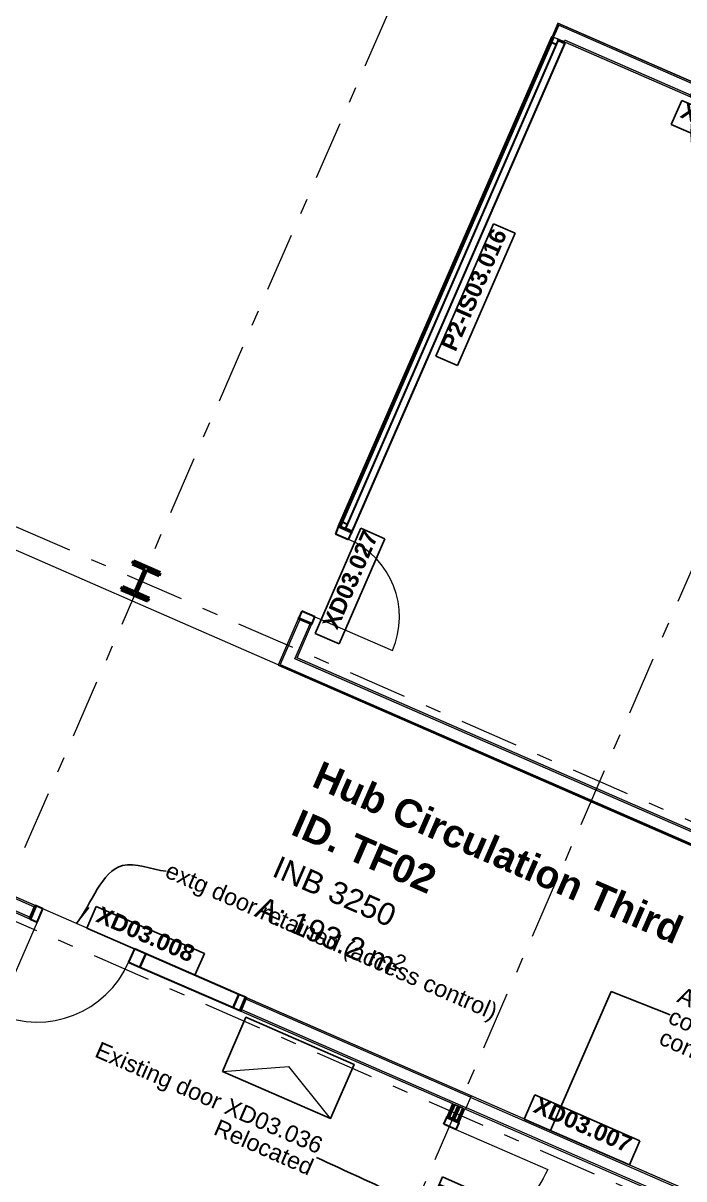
# Model space of a CAD drawing. Header units: millimetres. Extents: x -35034 to 431752, y -71616 to 25069.
# Drawn here: x 373104 to 379043, y -6247 to 4130 of the extents above; entities that cross this region are included whole.
import ezdxf
from ezdxf.enums import TextEntityAlignment as Align

# ---------------------------------------------------------------- set-up
doc = ezdxf.new("R2010")
doc.units = ezdxf.units.MM
doc.header["$MEASUREMENT"] = 0
doc.linetypes.add('Double Dashed', pattern=[1093.611073, 529.166651, -211.666656, 141.111112, -211.666656])
for name, color, linetype in [('A-05-M_Gross_Int_Circulation', 7, 'Continuous'), ('A-15-M_Column_Int', 7, 'Continuous'), ('A-15-MG_Structural_Grid', 7, 'Continuous'), ('A-25-M_Wall_Int', 7, 'Continuous'), ('ArchiCAD Door Markers', 7, 'Continuous'), ('ArchiCAD Doors', 7, 'Continuous'), ('ArchiCAD Window Markers', 7, 'Continuous'), ('ArchiCAD Windows', 7, 'Continuous'), ('New_A-25-M_Wall_Int', 7, 'Continuous'), ('New_ArchiCAD Door Markers', 7, 'Continuous'), ('New_ArchiCAD Doors', 7, 'Continuous')]:
    doc.layers.add(name, color=color, linetype=linetype)
for name, color, linetype, lineweight, true_color in [('A-05-M_Gross_Int_Circulation_Pen_No__74', 7, 'Continuous', 20, 0x606060), ('A-15-M_Column_Int_Pen_No__28', 7, 'Continuous', 50, 0x2a2a2a), ('A-15-MG_Structural_Grid_Pen_No__163', 7, 'Continuous', 0, 0x750077), ('A-25-M_Wall_Int_Pen_No__107', 7, 'Continuous', 15, 0xa6a6a6), ('A-95-P_Text_1_50_GA_Pen_No__46', 7, 'Continuous', 35, 0x444444), ('ArchiCAD Doors_Pen_No__23', 7, 'Continuous', 30, 0x2a2a2a), ('ArchiCAD Doors_Pen_No__43', 7, 'Continuous', 30, 0x444444), ('ArchiCAD Doors_Pen_No__63', 7, 'Continuous', 20, 0x606060), ('ArchiCAD Windows_Pen_No__43', 7, 'Continuous', 30, 0x444444), ('New_ArchiCAD Doors_Pen_No__23', 7, 'Continuous', 30, 0x2a2a2a), ('New_ArchiCAD Doors_Pen_No__43', 7, 'Continuous', 30, 0x444444), ('New_ArchiCAD Doors_Pen_No__63', 7, 'Continuous', 20, 0x606060)]:
    doc.layers.add(name, color=color, linetype=linetype, lineweight=lineweight, true_color=true_color)
for name, color, linetype, lineweight in [('A-25-M_Wall_Int_Pen_No__1', 7, 'Continuous', 13), ('A-35-M_FFE_Loose_SIEMENS P2_Pen_No__5', 7, 'Continuous', 25), ('A-35-M_FFE_Loose_SIEMENS P2_Pen_No__9', 7, 'Continuous', 13), ('A-95-P_Text_1_50_GA_Pen_No__1', 7, 'Continuous', 13), ('A-95-P_Text_1_50_GA_Pen_No__85', 8, 'Continuous', 20), ('ArchiCAD Door Markers_Pen_No__1', 7, 'Continuous', 13), ('ArchiCAD Door Markers_Pen_No__5', 7, 'Continuous', 25), ('ArchiCAD Doors_Pen_No__1', 7, 'Continuous', 13), ('ArchiCAD Doors_Pen_No__3', 7, 'Continuous', 18), ('ArchiCAD Window Markers_Pen_No__1', 7, 'Continuous', 13), ('ArchiCAD Window Markers_Pen_No__5', 7, 'Continuous', 25), ('ArchiCAD Windows_Pen_No__1', 7, 'Continuous', 13), ('ArchiCAD Zone Stamps_Pen_No__9', 7, 'Continuous', 13), ('New_A-25-M_Wall_Int_Pen_No__1', 7, 'Continuous', 13), ('New_A-95-P_Text_1_50_GA_Pen_No__1', 7, 'Continuous', 13), ('New_A-95-P_Text_1_50_GA_Pen_No__85', 8, 'Continuous', 20), ('New_ArchiCAD Door Markers_Pen_No__1', 7, 'Continuous', 13), ('New_ArchiCAD Door Markers_Pen_No__5', 7, 'Continuous', 25), ('New_ArchiCAD Doors_Pen_No__1', 7, 'Continuous', 13), ('New_ArchiCAD Doors_Pen_No__3', 7, 'Continuous', 18)]:
    doc.layers.add(name, color=color, linetype=linetype, lineweight=lineweight)
doc.styles.add('GENERATED_STYLE_1', font='')
doc.styles.add('GENERATED_STYLE_2', font='')
doc.styles.add('GENERATED_STYLE_3', font='')
doc.styles.add('GENERATED_STYLE_4', font='')
doc.styles.get('GENERATED_STYLE_1').set_extended_font_data('Swis721 BT', bold=True)
doc.styles.get('GENERATED_STYLE_2').set_extended_font_data('Arial', bold=True)
doc.styles.get('GENERATED_STYLE_3').set_extended_font_data('Arial')
doc.styles.get('GENERATED_STYLE_4').set_extended_font_data('Swis721 BT')
doc.dimstyles.new('GENERATED_STYLE__3', dxfattribs={"dimtxt": 0.18, "dimasz": 182.4, "dimexe": 0.18, "dimexo": 0.0625, "dimgap": 0.09, "dimtad": 0, "dimtih": 1, "dimtoh": 1, "dimdec": 4, "dimzin": 0, "dimdsep": 46, "dimcen": 0.09, "dimadec": 0, "dimazin": 0, "dimtfac": 1, "dimtdec": 4, "dimtmove": 0, "dimatfit": 3, "dimldrblk": 'ARROWHEAD_5', "dimfxl": 1, "dimtolj": 1, "dimtzin": 0, "dimarcsym": 0})

# ---------------------------------------------------------------- blocks, each defined once
blk = doc.blocks.new('Hub Circulation Third_INB 3250_58_1', base_point=(376934, -4185))
at = {"layer": 'A-05-M_Gross_Int_Circulation_Pen_No__74', "linetype": 'Continuous'}
for p, q in [((377910, 4130), (388209, -361)), ((375397, -1631), (367355, 1870)), ((362671, 804), (389415, -10858)), ((385695, -6127), (375397, -1631))]:
    blk.add_line(p, q, dxfattribs=at)
at = {"layer": 'ArchiCAD Zone Stamps_Pen_No__9'}
for tag, height, style, p in [('ROOM_NAME', 250, 'GENERATED_STYLE_2', (375787, -2488)), ('zoneNameLine2', 250, 'GENERATED_STYLE_2', (375599, -2920)), ('ROOM_NUMBER', 200, 'GENERATED_STYLE_3', (375410, -3341)), ('measuredAreaCode', 200, 'GENERATED_STYLE_3', (375253, -3701)), ('DUMMY_649', 200, 'GENERATED_STYLE_3', (375561, -3835)), ('DUMMY_650', 200, 'GENERATED_STYLE_3', (376190, -4109)), ('DUMMY_651', 133, 'GENERATED_STYLE_3', (376469, -4216))]:
    blk.add_attdef(tag, text='', height=height, rotation=336.4404, dxfattribs=dict(at, style=style)).set_placement(p, align=Align.TOP_LEFT)
blk = doc.blocks.new('Door with Sidelight on Side 2 19_3')
at = {"layer": 'ArchiCAD Doors_Pen_No__1', "linetype": 'Continuous'}
for p, q in [((-1036, 0), (-1036, -15)), ((1036, 0), (1036, -15)), ((-1036, -15), (-1036, -115)), ((1036, -15), (1036, -115)), ((-1036, -115), (-1036, -130)), ((1036, -115), (1036, -130))]:
    blk.add_line(p, q, dxfattribs=at)
at = {"layer": 'ArchiCAD Doors_Pen_No__23', "linetype": 'Continuous'}
for p, q in [((-1026, 0), (-1036, 0)), ((-1036, 0), (-1036, -130)), ((-960, 0), (-1026, 0)), ((-1026, 0), (-1026, -130)), ((-48, 0), (-960, 0)), ((-960, 0), (-960, -130)), ((-960, -130), (-960, 0)), ((-48, -130), (-48, 0)), ((64, 0), (-48, 0)), ((-48, 0), (-48, -130)), ((64, -130), (64, 0)), ((1026, 0), (960, 0)), ((960, 0), (960, -130)), ((1026, 0), (1036, 0)), ((1026, -130), (1026, 0)), ((1036, 0), (1036, -130)), ((-1026, -130), (-1036, -130)), ((-1026, -130), (-960, -130)), ((-960, -130), (-48, -130)), ((-48, -130), (64, -130)), ((960, -130), (1026, -130)), ((1026, -130), (1036, -130))]:
    blk.add_line(p, q, dxfattribs=at)
at = {"layer": 'ArchiCAD Doors_Pen_No__3', "linetype": 'Continuous'}
blk.add_line((960, 0), (960, 897), dxfattribs=at)
at = {"layer": 'ArchiCAD Doors_Pen_No__63', "linetype": 'Continuous'}
blk.add_arc((960, 0), 897, 90, 180, dxfattribs=at)
blk = doc.blocks.new('Door Stamp 17_3')
at = {"layer": 'ArchiCAD Door Markers_Pen_No__5', "linetype": 'Continuous'}
for p, q in [((530, -130), (-530, -130)), ((-530, -130), (-530, -342)), ((530, -130), (-530, -130)), ((530, -342), (530, -130)), ((-530, -342), (530, -342))]:
    blk.add_line(p, q, dxfattribs=at)
at = {"layer": 'ArchiCAD Door Markers_Pen_No__1', "style": 'GENERATED_STYLE_1'}
blk.add_attdef('AC_WIDO_ID', text='', height=150, rotation=180, dxfattribs=at).set_placement((471, -85), align=Align.BOTTOM_LEFT)
blk = doc.blocks.new('Simple Door Opening_5')
at = {"layer": 'ArchiCAD Doors_Pen_No__1', "linetype": 'Continuous'}
for p, q in [((-1036, 0), (-1036, -15)), ((1036, 0), (1036, -15)), ((-1036, -15), (-1036, -115)), ((1036, -15), (1036, -115)), ((-1036, -115), (-1036, -130)), ((1036, -115), (1036, -130))]:
    blk.add_line(p, q, dxfattribs=at)
blk = doc.blocks.new('Door Stamp 17_5')
at = {"layer": 'ArchiCAD Door Markers_Pen_No__5', "linetype": 'Continuous'}
for p, q in [((515, -130), (-515, -130)), ((-515, -130), (-515, -366)), ((515, -130), (-515, -130)), ((515, -366), (515, -130)), ((-515, -366), (515, -366))]:
    blk.add_line(p, q, dxfattribs=at)
at = {"layer": 'ArchiCAD Door Markers_Pen_No__1', "style": 'GENERATED_STYLE_2'}
blk.add_attdef('AC_WIDO_ID', text='', height=150, rotation=180, dxfattribs=at).set_placement((457, -81), align=Align.BOTTOM_LEFT)
blk = doc.blocks.new('Wall_199_1', base_point=(389415, -10858))
at = {"layer": 'A-25-M_Wall_Int_Pen_No__107', "linetype": 'Continuous'}
for points in [[(372193, -3348), (372187, -3362), (373207, -3807), (373213, -3793)], [(372147, -3453), (372141, -3467), (373161, -3912), (373167, -3898)], [(375113, -4621), (375107, -4635), (377125, -5515), (377131, -5501)], [(375067, -4727), (375061, -4741), (377079, -5620), (377085, -5607)]]:
    blk.add_hatch(color=256, dxfattribs=at).paths.add_polyline_path(points)
at = {"layer": 'A-25-M_Wall_Int_Pen_No__1', "linetype": 'Continuous'}
for p, q in [((373207, -3807), (372187, -3362)), ((372147, -3453), (373167, -3898)), ((373167, -3898), (373207, -3807)), ((373207, -3807), (373213, -3793)), ((373161, -3912), (373167, -3898)), ((375067, -4727), (375107, -4635)), ((375107, -4635), (375113, -4621)), ((377125, -5515), (375107, -4635)), ((375061, -4741), (375067, -4727)), ((375067, -4727), (377085, -5607))]:
    blk.add_line(p, q, dxfattribs=at)
at = {"layer": 'A-25-M_Wall_Int_Pen_No__1', "linetype": 'Continuous', "flags": 128}
for points in [[(373213, -3793), (372193, -3348)], [(373032, -3856), (373161, -3912)], [(377131, -5501), (375113, -4621)], [(375061, -4741), (376965, -5571)], [(376988, -5581), (377052, -5609)], [(377075, -5619), (377079, -5620)]]:
    blk.add_lwpolyline(points, dxfattribs=at)
at = {"layer": 'ArchiCAD Door Markers'}
ref = blk.add_blockref('Door Stamp 17_3', (374111, -4326), dxfattribs=dict(at, rotation=156.4404149440987))
ref.add_attrib('AC_WIDO_ID', 'XD03.008', dxfattribs={"layer": 'ArchiCAD Door Markers_Pen_No__1', "color": 7, "height": 150, "rotation": 336.4404, "style": 'GENERATED_STYLE_1'}).set_placement((373731, -3974), align=Align.BOTTOM_LEFT)
ref = blk.add_blockref('Door Stamp 17_5', (378029, -6035), dxfattribs=dict(at, rotation=156.4404149440987))
ref.add_attrib('AC_WIDO_ID', 'XD03.007', dxfattribs={"layer": 'ArchiCAD Door Markers_Pen_No__1', "color": 7, "height": 150, "rotation": 336.4404, "style": 'GENERATED_STYLE_2'}).set_placement((377662, -5684), align=Align.BOTTOM_LEFT)
at = {"layer": 'ArchiCAD Doors', "color": 251, "linetype": 'Continuous', "lineweight": 20, "true_color": 0x606060, "zscale": 1000}
for name, p, rotation in [('Door with Sidelight on Side 2 19_3', (374111, -4326), 156.4404149440987), ('Simple Door Opening_5', (378081, -5916), 336.4404149440988)]:
    blk.add_blockref(name, p, dxfattribs=dict(at, rotation=rotation))
blk = doc.blocks.new('Door 19')
at = {"layer": 'ArchiCAD Doors_Pen_No__1', "linetype": 'Continuous'}
for p, q in [((-455, 0), (-455, -15)), ((455, 0), (455, -15)), ((-455, -15), (-455, -115)), ((455, -15), (455, -115)), ((-455, -115), (-455, -130)), ((455, -115), (455, -130))]:
    blk.add_line(p, q, dxfattribs=at)
at = {"layer": 'ArchiCAD Doors_Pen_No__43', "linetype": 'Continuous'}
for p, q in [((-445, 0), (-455, 0)), ((-455, 0), (-455, -130)), ((-379, 0), (-445, 0)), ((-445, 0), (-445, -130)), ((-379, -130), (-379, 0)), ((445, 0), (379, 0)), ((379, 0), (379, -130)), ((445, 0), (455, 0)), ((445, -130), (445, 0)), ((455, 0), (455, -130)), ((-445, -130), (-455, -130)), ((-445, -130), (-379, -130)), ((379, -130), (445, -130)), ((445, -130), (455, -130))]:
    blk.add_line(p, q, dxfattribs=at)
at = {"layer": 'ArchiCAD Doors_Pen_No__63', "linetype": 'Continuous'}
blk.add_line((379, 0), (379, 759), dxfattribs=at)
blk.add_arc((379, 0), 759, 90, 180, dxfattribs=at)
blk = doc.blocks.new('Door Stamp 17_2')
at = {"layer": 'ArchiCAD Door Markers_Pen_No__5', "linetype": 'Continuous'}
for p, q in [((515, -190), (-515, -190)), ((-515, -190), (-515, -426)), ((515, -426), (515, -190)), ((-515, -426), (515, -426)), ((-515, -426), (515, -426))]:
    blk.add_line(p, q, dxfattribs=at)
at = {"layer": 'ArchiCAD Door Markers_Pen_No__1', "style": 'GENERATED_STYLE_2'}
blk.add_attdef('AC_WIDO_ID', text='', height=150, dxfattribs=at).set_placement((-457, -377), align=Align.BOTTOM_LEFT)
blk = doc.blocks.new('Wall_212_1', base_point=(377910, 4130))
at = {"layer": 'A-25-M_Wall_Int_Pen_No__107', "linetype": 'Continuous'}
for points in [[(379155, 3587), (377910, 4130), (377917, 4111), (379149, 3573)], [(377969, 3979), (377977, 3959), (379103, 3468), (379109, 3482)], [(379990, 3223), (379984, 3210), (388190, -369), (388209, -361)], [(379938, 3104), (388038, -428), (388058, -420), (379944, 3118)]]:
    blk.add_hatch(color=256, dxfattribs=at).paths.add_polyline_path(points)
at = {"layer": 'A-25-M_Wall_Int_Pen_No__1', "linetype": 'Continuous'}
for p, q in [((379149, 3573), (377917, 4111)), ((377969, 3979), (379109, 3482)), ((379109, 3482), (379149, 3573)), ((379149, 3573), (379155, 3587)), ((379103, 3468), (379109, 3482)), ((379984, 3210), (379990, 3223)), ((379938, 3104), (379944, 3118)), ((379944, 3118), (379984, 3210)), ((379944, 3118), (388058, -420)), ((388190, -369), (379984, 3210))]:
    blk.add_line(p, q, dxfattribs=at)
at = {"layer": 'A-25-M_Wall_Int_Pen_No__1', "linetype": 'Continuous', "flags": 128}
for points in [[(379155, 3587), (377910, 4130)], [(377977, 3959), (379103, 3468)], [(388209, -361), (379990, 3223)], [(379938, 3104), (388038, -428)]]:
    blk.add_lwpolyline(points, dxfattribs=at)
at = {"layer": 'ArchiCAD Door Markers'}
ref = blk.add_blockref('Door Stamp 17_2', (379572, 3405), dxfattribs=dict(at, rotation=336.4404035446305))
ref.add_attrib('AC_WIDO_ID', 'XD03.028', dxfattribs={"layer": 'ArchiCAD Door Markers_Pen_No__1', "color": 7, "height": 150, "rotation": 336.4404, "style": 'GENERATED_STYLE_2'}).set_placement((378983, 3247), align=Align.BOTTOM_LEFT)
at = {"layer": 'ArchiCAD Doors', "color": 251, "linetype": 'Continuous', "lineweight": 20, "true_color": 0x606060, "xscale": -1, "zscale": 1000, "rotation": 156.4404035446305}
blk.add_blockref('Door 19', (379520, 3286), dxfattribs=at)
blk = doc.blocks.new('Wall_216_1', base_point=(375395, -1635))
at = {"layer": 'A-25-M_Wall_Int_Pen_No__107', "linetype": 'Continuous'}
for points in [[(375395, -1635), (385695, -6127), (385687, -6107), (375415, -1628)], [(385628, -5955), (375567, -1568), (375547, -1576), (385636, -5975)]]:
    blk.add_hatch(color=256, dxfattribs=at).paths.add_polyline_path(points)
at = {"layer": 'A-25-M_Wall_Int_Pen_No__1', "linetype": 'Continuous'}
for p, q in [((375415, -1628), (385687, -6107)), ((385636, -5975), (375547, -1576))]:
    blk.add_line(p, q, dxfattribs=at)
at = {"layer": 'A-25-M_Wall_Int_Pen_No__1', "linetype": 'Continuous', "flags": 128}
for points in [[(375395, -1635), (385695, -6127)], [(380701, -3807), (375567, -1568)], [(380806, -3853), (380715, -3813)], [(383946, -5222), (380820, -3859)], [(384051, -5268), (383960, -5228)], [(385628, -5955), (384065, -5274)]]:
    blk.add_lwpolyline(points, dxfattribs=at)
blk = doc.blocks.new('Standard grid marker')
at = {"layer": 'A-15-MG_Structural_Grid_Pen_No__163', "linetype": 'Double Dashed'}
blk.add_line((1000, 0), (29726, 0), dxfattribs=at)
at = {"layer": 'A-15-MG_Structural_Grid_Pen_No__163', "style": 'GENERATED_STYLE_4'}
for tag, p in [('AC_MarkerText_1_0', (-500, 41)), ('AC_MarkerText_1_1', (31226, 41))]:
    blk.add_attdef(tag, text='', height=350, rotation=90, dxfattribs=at).set_placement(p, align=Align.MIDDLE_CENTER)
blk = doc.blocks.new('Standard grid marker_3')
at = {"layer": 'A-15-MG_Structural_Grid_Pen_No__163', "linetype": 'Double Dashed'}
blk.add_line((1000, 0), (74255, 0), dxfattribs=at)
at = {"layer": 'A-15-MG_Structural_Grid_Pen_No__163', "style": 'GENERATED_STYLE_4'}
for tag, p in [('AC_MarkerText_1_0', (-500, 43)), ('AC_MarkerText_1_1', (75755, 43))]:
    blk.add_attdef(tag, text='', height=350, rotation=360, dxfattribs=at).set_placement(p, align=Align.MIDDLE_CENTER)
blk = doc.blocks.new('Window 19_3')
at = {"layer": 'ArchiCAD Windows_Pen_No__1', "linetype": 'Continuous'}
for p, q in [((-2401, -50), (-2401, 0)), ((2401, -50), (2401, 0))]:
    blk.add_line(p, q, dxfattribs=at)
at = {"layer": 'ArchiCAD Windows_Pen_No__43', "linetype": 'Continuous'}
for p, q in [((-2401, 0), (-2351, 0)), ((-2386, 65), (2386, 65)), ((-2351, 0), (-2351, -50)), ((-2351, 0), (2351, 0)), ((2351, -50), (2351, 0)), ((2351, 0), (2401, 0)), ((-2351, -50), (-2401, -50)), ((-2401, -65), (2401, -65)), ((2351, -50), (-2351, -50)), ((2401, -50), (2351, -50))]:
    blk.add_line(p, q, dxfattribs=at)
blk = doc.blocks.new('Window Stamp 18')
at = {"layer": 'ArchiCAD Window Markers_Pen_No__5', "linetype": 'Continuous'}
for p, q in [((648, -190), (-648, -190)), ((-648, -190), (-648, -402)), ((648, -402), (648, -190)), ((-648, -402), (648, -402)), ((-648, -402), (648, -402))]:
    blk.add_line(p, q, dxfattribs=at)
at = {"layer": 'ArchiCAD Window Markers_Pen_No__1', "style": 'GENERATED_STYLE_1'}
blk.add_attdef('AC_WIDO_ID', text='', height=150, dxfattribs=at).set_placement((-589, -357), align=Align.BOTTOM_LEFT)
blk = doc.blocks.new('Wall_271_2', base_point=(375395, -1635))
at = {"layer": 'A-25-M_Wall_Int_Pen_No__107', "linetype": 'Continuous'}
for points in [[(377858, 4011), (377871, 4005), (377917, 4111), (377910, 4130)], [(377977, 3959), (377963, 3965), (377917, 3985), (377911, 3971), (377971, 3945)], [(377963, 3965), (377977, 3959), (377969, 3979)], [(376004, -402), (376001, -410), (376060, -436), (376064, -428)], [(375395, -1635), (375415, -1628), (375591, -1224), (375577, -1218)], [(375547, -1576), (375567, -1568), (375697, -1270), (375683, -1264)]]:
    blk.add_hatch(color=256, dxfattribs=at).paths.add_polyline_path(points)
at = {"layer": 'A-25-M_Wall_Int_Pen_No__1', "linetype": 'Continuous'}
for p, q in [((377917, 4111), (377871, 4005)), ((377858, 4011), (377871, 4005)), ((377871, 4005), (377917, 3985)), ((377917, 3985), (377911, 3971)), ((377911, 3971), (377971, 3945)), ((377963, 3965), (377917, 3985)), ((377963, 3965), (377969, 3979)), ((377977, 3959), (377971, 3945)), ((376001, -410), (376004, -402)), ((376004, -402), (376064, -428)), ((376060, -436), (376064, -428)), ((375591, -1224), (375415, -1628)), ((375591, -1224), (375577, -1218)), ((375683, -1264), (375591, -1224)), ((375547, -1576), (375683, -1264)), ((375697, -1270), (375683, -1264))]:
    blk.add_line(p, q, dxfattribs=at)
at = {"layer": 'A-25-M_Wall_Int_Pen_No__1', "linetype": 'Continuous', "flags": 128}
for points in [[(377910, 4130), (377858, 4011)], [(375577, -1218), (375395, -1635)], [(375567, -1568), (375697, -1270)]]:
    blk.add_lwpolyline(points, dxfattribs=at)
at = {"layer": 'ArchiCAD Door Markers'}
ref = blk.add_blockref('Door Stamp 17_2', (375759, -801), dxfattribs=dict(at, rotation=66.44041318455695))
ref.add_attrib('AC_WIDO_ID', 'XD03.027', dxfattribs={"layer": 'ArchiCAD Door Markers_Pen_No__1', "color": 7, "height": 150, "rotation": 66.4404, "style": 'GENERATED_STYLE_2'}).set_placement((375967, -1342), align=Align.BOTTOM_LEFT)
at = {"layer": 'ArchiCAD Doors', "color": 251, "linetype": 'Continuous', "lineweight": 20, "true_color": 0x606060, "zscale": 1000, "rotation": 246.440413184557}
blk.add_blockref('Door 19', (375878, -853), dxfattribs=at)
at = {"layer": 'ArchiCAD Window Markers'}
ref = blk.add_blockref('Window Stamp 18', (376898, 1811), dxfattribs=dict(at, rotation=66.44041318455695))
ref.add_attrib('AC_WIDO_ID', 'P2-IS03.016', dxfattribs={"layer": 'ArchiCAD Window Markers_Pen_No__1', "color": 7, "height": 150, "rotation": 66.4404, "style": 'GENERATED_STYLE_1'}).set_placement((377031, 1155), align=Align.BOTTOM_LEFT)
at = {"layer": 'ArchiCAD Windows', "color": 251, "linetype": 'Continuous', "lineweight": 20, "true_color": 0x606060, "xscale": -0.9999999999999999, "zscale": 1000, "rotation": 246.440413184557}
blk.add_blockref('Window 19_3', (376958, 1785), dxfattribs=at)
blk = doc.blocks.new('*X965', base_point=(341458, 0))
at = {"layer": 'A-25-M_Wall_Int_Pen_No__107', "linetype": 'Continuous'}
blk.add_hatch(color=256, dxfattribs=at).paths.add_polyline_path([(374042, -12391), (373493, -13650), (373516, -13660), (374065, -12401)])
blk = doc.blocks.new('*X966', base_point=(341458, 0))
at = {"layer": 'A-25-M_Wall_Int_Pen_No__107', "linetype": 'Continuous'}
blk.add_hatch(color=256, dxfattribs=at).paths.add_polyline_path([(374986, -10226), (374703, -10876), (374726, -10886), (375009, -10236)])
blk = doc.blocks.new('*X967', base_point=(341458, 0))
at = {"layer": 'A-25-M_Wall_Int_Pen_No__107', "linetype": 'Continuous'}
blk.add_hatch(color=256, dxfattribs=at).paths.add_polyline_path([(376155, -7546), (375790, -8384), (375813, -8394), (376178, -7556)])
blk = doc.blocks.new('*X968', base_point=(341458, 0))
at = {"layer": 'A-25-M_Wall_Int_Pen_No__107', "linetype": 'Continuous'}
blk.add_hatch(color=256, dxfattribs=at).paths.add_polyline_path([(377008, -5590), (376958, -5703), (376981, -5713), (377031, -5600)])
blk = doc.blocks.new('Door with Sidelight on Side 2 19_8')
at = {"layer": 'New_ArchiCAD Doors_Pen_No__1', "linetype": 'Continuous'}
for p, q in [((-827, 0), (-827, -13)), ((826, 0), (826, -13)), ((-827, -13), (-827, -25)), ((-827, -25), (-827, -48)), ((-827, -48), (-827, -73)), ((-827, -73), (-827, -94)), ((-827, -94), (-827, -106)), ((826, -13), (826, -25)), ((826, -25), (826, -48)), ((826, -48), (826, -73)), ((826, -73), (826, -94)), ((826, -94), (826, -106)), ((-827, -106), (-827, -119)), ((826, -106), (826, -119))]:
    blk.add_line(p, q, dxfattribs=at)
at = {"layer": 'New_ArchiCAD Doors_Pen_No__43', "linetype": 'Continuous'}
for p, q in [((-820, 0), (-827, 0)), ((-827, 0), (-827, -119)), ((-754, 0), (-820, 0)), ((-820, 0), (-820, -119)), ((-212, 0), (-754, 0)), ((-754, 0), (-754, -119)), ((-754, -119), (-754, 0)), ((-212, -119), (-212, 0)), ((-146, 0), (-212, 0)), ((-212, 0), (-212, -119)), ((-146, -119), (-146, 0)), ((820, 0), (754, 0)), ((754, 0), (754, -119)), ((820, 0), (826, 0)), ((820, -119), (820, 0)), ((826, 0), (826, -119)), ((-820, -119), (-827, -119)), ((-820, -119), (-754, -119)), ((-754, -119), (-212, -119)), ((-212, -119), (-146, -119)), ((754, -119), (820, -119)), ((820, -119), (826, -119))]:
    blk.add_line(p, q, dxfattribs=at)
at = {"layer": 'New_ArchiCAD Doors_Pen_No__63', "linetype": 'Continuous'}
blk.add_line((754, 0), (754, 900), dxfattribs=at)
blk.add_arc((754, 0), 900, 90, 180, dxfattribs=at)
blk = doc.blocks.new('Door Stamp 17_11')
at = {"layer": 'New_ArchiCAD Door Markers_Pen_No__5', "linetype": 'Continuous'}
for p, q in [((724, -150), (-253, -150)), ((-253, -150), (-253, -362)), ((724, -362), (724, -150)), ((-253, -362), (724, -362)), ((-253, -362), (724, -362))]:
    blk.add_line(p, q, dxfattribs=at)
at = {"layer": 'New_ArchiCAD Door Markers_Pen_No__1', "style": 'GENERATED_STYLE_1'}
blk.add_attdef('AC_WIDO_ID', text='', height=150, dxfattribs=at).set_placement((-194, -317), align=Align.BOTTOM_LEFT)
blk = doc.blocks.new('Door with Sidelight on Side 2 19_9')
at = {"layer": 'New_ArchiCAD Doors_Pen_No__1', "linetype": 'Continuous'}
for p, q in [((-1005, -13), (-1005, 0)), ((1005, -13), (1005, 0)), ((-1005, -25), (-1005, -13)), ((-1005, -47), (-1005, -25)), ((-1005, -72), (-1005, -47)), ((-1005, -94), (-1005, -72)), ((-1005, -106), (-1005, -94)), ((1005, -25), (1005, -13)), ((1005, -47), (1005, -25)), ((1005, -72), (1005, -47)), ((1005, -94), (1005, -72)), ((1005, -106), (1005, -94)), ((-1005, -119), (-1005, -106)), ((1005, -119), (1005, -106))]:
    blk.add_line(p, q, dxfattribs=at)
at = {"layer": 'New_ArchiCAD Doors_Pen_No__23', "linetype": 'Continuous'}
for p, q in [((-995, 0), (-1005, 0)), ((-1005, 0), (-1005, -119)), ((-929, 0), (-995, 0)), ((-995, 0), (-995, -119)), ((-83, 0), (-929, 0)), ((-929, 0), (-929, -119)), ((-929, -119), (-929, 0)), ((-83, -119), (-83, 0)), ((29, 0), (-83, 0)), ((-83, 0), (-83, -119)), ((29, -119), (29, 0)), ((995, 0), (929, 0)), ((929, 0), (929, -119)), ((995, 0), (1005, 0)), ((995, -119), (995, 0)), ((1005, 0), (1005, -119)), ((-995, -119), (-1005, -119)), ((-995, -119), (-929, -119)), ((-929, -119), (-83, -119)), ((-83, -119), (29, -119)), ((929, -119), (995, -119)), ((995, -119), (1005, -119))]:
    blk.add_line(p, q, dxfattribs=at)
at = {"layer": 'New_ArchiCAD Doors_Pen_No__3', "linetype": 'Continuous'}
blk.add_line((929, 0), (929, 900), dxfattribs=at)
at = {"layer": 'New_ArchiCAD Doors_Pen_No__63', "linetype": 'Continuous'}
blk.add_arc((929, 0), 900, 90, 180, dxfattribs=at)
blk = doc.blocks.new('Door Stamp 17_12')
at = {"layer": 'New_ArchiCAD Door Markers_Pen_No__5', "linetype": 'Continuous'}
for p, q in [((489, -179), (-489, -179)), ((-489, -179), (-489, -391)), ((489, -391), (489, -179)), ((-489, -391), (489, -391)), ((-489, -391), (489, -391))]:
    blk.add_line(p, q, dxfattribs=at)
at = {"layer": 'New_ArchiCAD Door Markers_Pen_No__1', "style": 'GENERATED_STYLE_1'}
blk.add_attdef('AC_WIDO_ID', text='', height=150, dxfattribs=at).set_placement((-430, -346), align=Align.BOTTOM_LEFT)
blk = doc.blocks.new('Door with Sidelight on Side 2 19_10')
at = {"layer": 'New_ArchiCAD Doors_Pen_No__1', "linetype": 'Continuous'}
for p, q in [((-1005, 0), (-1005, -13)), ((1005, 0), (1005, -13)), ((-1005, -13), (-1005, -25)), ((-1005, -25), (-1005, -47.5)), ((-1005, -47.5), (-1005, -72.5)), ((-1005, -72.5), (-1005, -94.5)), ((-1005, -94.5), (-1005, -106.5)), ((1005, -13), (1005, -25)), ((1005, -25), (1005, -47.5)), ((1005, -47.5), (1005, -72.5)), ((1005, -72.5), (1005, -94.5)), ((1005, -94.5), (1005, -106.5)), ((-1005, -106.5), (-1005, -119)), ((1005, -106.5), (1005, -119))]:
    blk.add_line(p, q, dxfattribs=at)
at = {"layer": 'New_ArchiCAD Doors_Pen_No__23', "linetype": 'Continuous'}
for p, q in [((-995, 0), (-1005, 0)), ((-1005, 0), (-1005, -119)), ((-929, 0), (-995, 0)), ((-995, 0), (-995, -119)), ((-83, 0), (-929, 0)), ((-929, 0), (-929, -119)), ((-929, -119), (-929, 0)), ((-83, -119), (-83, 0)), ((29, 0), (-83, 0)), ((-83, 0), (-83, -119)), ((29, -119), (29, 0)), ((995, 0), (929, 0)), ((929, 0), (929, -119)), ((995, 0), (1005, 0)), ((995, -119), (995, 0)), ((1005, 0), (1005, -119)), ((-995, -119), (-1005, -119)), ((-995, -119), (-929, -119)), ((-929, -119), (-83, -119)), ((-83, -119), (29, -119)), ((929, -119), (995, -119)), ((995, -119), (1005, -119))]:
    blk.add_line(p, q, dxfattribs=at)
at = {"layer": 'New_ArchiCAD Doors_Pen_No__3', "linetype": 'Continuous'}
blk.add_line((929, 0), (929, 900), dxfattribs=at)
at = {"layer": 'New_ArchiCAD Doors_Pen_No__63', "linetype": 'Continuous'}
blk.add_arc((929, 0), 900, 90, 180, dxfattribs=at)
blk = doc.blocks.new('Wall_283_2', base_point=(373451, -13631))
at = {"layer": 'A-25-M_Wall_Int_Pen_No__107', "linetype": 'Continuous'}
for points in [[(376965, -5571), (376916, -5685), (376927, -5690), (376977, -5576)], [(376977, -5576), (376927, -5690), (376938, -5695), (376988, -5581)], [(377052, -5609), (377002, -5722), (377013, -5727), (377063, -5613)], [(377063, -5613), (377013, -5727), (377025, -5732), (377075, -5619)], [(376112, -7527), (375747, -8365), (375758, -8370), (376124, -7532)], [(376124, -7532), (375758, -8370), (375769, -8375), (376135, -7537)], [(376199, -7565), (375833, -8403), (375844, -8408), (376210, -7570)], [(375844, -8408), (375856, -8413), (376221, -7575), (376210, -7570)], [(374944, -10208), (374660, -10857), (374672, -10862), (374955, -10213)], [(374955, -10213), (374672, -10862), (374683, -10867), (374966, -10218)], [(375030, -10245), (374747, -10895), (374758, -10900), (375041, -10250)], [(374758, -10900), (374769, -10905), (375053, -10255), (375041, -10250)], [(374000, -12372), (373451, -13631), (373462, -13636), (374011, -12377)], [(374011, -12377), (373462, -13636), (373473, -13641), (374022, -12382)], [(374086, -12410), (373537, -13669), (373548, -13674), (374097, -12415)], [(373548, -13674), (373560, -13679), (374109, -12420), (374097, -12415)]]:
    blk.add_hatch(color=256, dxfattribs=at).paths.add_polyline_path(points)
at = {"layer": 'A-25-M_Wall_Int_Pen_No__1', "linetype": 'Continuous'}
for p, q in [((376977, -5576), (376927, -5690)), ((376988, -5581), (376938, -5695)), ((377008, -5590), (376958, -5703)), ((377031, -5600), (376981, -5713)), ((376927, -5690), (376916, -5685)), ((376938, -5695), (376927, -5690)), ((376958, -5703), (376938, -5695)), ((376981, -5713), (376958, -5703)), ((377052, -5609), (377002, -5722)), ((377063, -5613), (377013, -5727)), ((377002, -5722), (376981, -5713)), ((377013, -5727), (377002, -5722)), ((377025, -5732), (377013, -5727)), ((376124, -7532), (375758, -8370)), ((376135, -7537), (375769, -8375)), ((376155, -7546), (375790, -8384)), ((376178, -7556), (375813, -8394)), ((376199, -7565), (375833, -8403)), ((376210, -7570), (375844, -8408)), ((376124, -7532), (376112, -7527)), ((376135, -7537), (376124, -7532)), ((376155, -7546), (376135, -7537)), ((376178, -7556), (376155, -7546)), ((376199, -7565), (376178, -7556)), ((376210, -7570), (376199, -7565)), ((376221, -7575), (376210, -7570)), ((375747, -8365), (375758, -8370)), ((375758, -8370), (375769, -8375)), ((375769, -8375), (375790, -8384)), ((375790, -8384), (375813, -8394)), ((375813, -8394), (375833, -8403)), ((375833, -8403), (375844, -8408)), ((375844, -8408), (375856, -8413)), ((374955, -10213), (374672, -10862)), ((374966, -10218), (374683, -10867)), ((374986, -10226), (374703, -10876)), ((375009, -10236), (374726, -10886)), ((375030, -10245), (374747, -10895)), ((375041, -10250), (374758, -10900)), ((374944, -10208), (374955, -10213)), ((374955, -10213), (374966, -10218)), ((374966, -10218), (374986, -10226)), ((374986, -10226), (375009, -10236)), ((375009, -10236), (375030, -10245)), ((375030, -10245), (375041, -10250)), ((375041, -10250), (375053, -10255)), ((374672, -10862), (374660, -10857)), ((374683, -10867), (374672, -10862)), ((374703, -10876), (374683, -10867)), ((374726, -10886), (374703, -10876)), ((374747, -10895), (374726, -10886)), ((374758, -10900), (374747, -10895)), ((374769, -10905), (374758, -10900)), ((374011, -12377), (373462, -13636)), ((374022, -12382), (373473, -13641)), ((374042, -12391), (373493, -13650)), ((374065, -12401), (373516, -13660)), ((374086, -12410), (373537, -13669)), ((374097, -12415), (373548, -13674)), ((374011, -12377), (374000, -12372)), ((374022, -12382), (374011, -12377)), ((374042, -12391), (374022, -12382)), ((374065, -12401), (374042, -12391)), ((374086, -12410), (374065, -12401)), ((374097, -12415), (374086, -12410)), ((374109, -12420), (374097, -12415))]:
    blk.add_line(p, q, dxfattribs=at)
at = {"layer": 'A-25-M_Wall_Int_Pen_No__1', "linetype": 'Continuous', "flags": 128}
for points in [[(376965, -5571), (376916, -5685)], [(377052, -5609), (376988, -5581)], [(377025, -5732), (377075, -5619)], [(376112, -7527), (375747, -8365)], [(375976, -8137), (376221, -7575)], [(375938, -8224), (375966, -8160)], [(375856, -8413), (375929, -8247)], [(374944, -10208), (374660, -10857)], [(374849, -10721), (375053, -10255)], [(374812, -10808), (374840, -10744)], [(374769, -10905), (374802, -10831)], [(374000, -12372), (373451, -13631)], [(373560, -13679), (374109, -12420)], [(373451, -13631), (373560, -13679)]]:
    blk.add_lwpolyline(points, dxfattribs=at)
at = {"layer": 'A-25-M_Wall_Int', "color": 250, "lineweight": 50, "true_color": 0x2a2a2a}
for name in ['*X968', '*X967', '*X966', '*X965']:
    blk.add_blockref(name, (341458, 0), dxfattribs=at)
at = {"layer": 'New_ArchiCAD Door Markers'}
ref = blk.add_blockref('Door Stamp 17_12', (376514, -6606), dxfattribs=dict(at, rotation=66.44041489032976))
ref.add_attrib('AC_WIDO_ID', 'ID03.001', dxfattribs={"layer": 'New_ArchiCAD Door Markers_Pen_No__1', "color": 7, "height": 150, "rotation": 66.4404, "style": 'GENERATED_STYLE_1'}).set_placement((376701, -7111), align=Align.BOTTOM_LEFT)
ref = blk.add_blockref('Door Stamp 17_12', (375345, -9287), dxfattribs=dict(at, rotation=66.44041489032976))
ref.add_attrib('AC_WIDO_ID', 'ID03.003', dxfattribs={"layer": 'New_ArchiCAD Door Markers_Pen_No__1', "color": 7, "height": 150, "rotation": 66.4404, "style": 'GENERATED_STYLE_1'}).set_placement((375532, -9792), align=Align.BOTTOM_LEFT)
ref = blk.add_blockref('Door Stamp 17_11', (374330, -11615), dxfattribs=dict(at, rotation=66.44041489032976))
ref.add_attrib('AC_WIDO_ID', 'ID03.002', dxfattribs={"layer": 'New_ArchiCAD Door Markers_Pen_No__1', "color": 7, "height": 150, "rotation": 66.4404, "style": 'GENERATED_STYLE_1'}).set_placement((374584, -11893), align=Align.BOTTOM_LEFT)
at = {"layer": 'New_ArchiCAD Doors', "color": 251, "linetype": 'Continuous', "lineweight": 20, "true_color": 0x606060, "xscale": -1, "zscale": 1000, "rotation": 246.4404148903298}
for name, p in [('Door with Sidelight on Side 2 19_10', (376623, -6654)), ('Door with Sidelight on Side 2 19_9', (375454, -9334)), ('Door with Sidelight on Side 2 19_8', (374439, -11662))]:
    blk.add_blockref(name, p, dxfattribs=at)
blk = doc.blocks.new('Wall_432_2', base_point=(377131, -5501))
at = {"layer": 'New_A-25-M_Wall_Int_Pen_No__1', "linetype": 'Continuous'}
for p, q in [((379025, -6344), (377125, -5515)), ((377085, -5607), (378985, -6435))]:
    blk.add_line(p, q, dxfattribs=at)
at = {"layer": 'New_A-25-M_Wall_Int_Pen_No__1', "linetype": 'Continuous', "flags": 128}
for points in [[(377125, -5515), (377085, -5607)], [(379031, -6330), (377131, -5501)], [(377079, -5620), (378979, -6449)], [(378985, -6435), (379025, -6344)]]:
    blk.add_lwpolyline(points, dxfattribs=at)
blk = doc.blocks.new('Universal Columns Column 19')
at = {"layer": 'A-15-M_Column_Int', "linetype": 'Continuous', "lineweight": 0, "true_color": 0xffffff}
h = blk.add_hatch(dxfattribs=at)
h.set_pattern_fill('613_01__a5_STUCCO_0003', style=0, pattern_type=2)
h.set_pattern_definition([(286.3, (0, 0), (-3213820, 11866500), [3000, -14992680]), (309.93, (992000, -2522800), (-1760680, 765780), [4670, -4288600]), (111.49, (-168200, -712500), (765800, 1760700), [7100, -2708200]), (111.49, (-238700, -1062700), (765800, 1760700), [7100, -2708200]), (111.49, (-566500, -1578300), (765800, 1760700), [7100, -2708200]), (111.49, (-655700, -1708100), (765800, 1760700), [7100, -2708200]), (111.494, (-465300, -1834400), (765800, 1760700), [7100, -2708200]), (111.494, (-104200, -1931700), (765800, 1760700), [7100, -2708200]), (111.494, (257800, -2002000), (765800, 1760700), [7100, -2708200]), (183.06, (-194600, -886000), (2526450, 994900), [11200, -4282100]), (183.06, (-349700, -1079650), (2526450, 994900), [11200, -4282100]), (183.06, (116350, -2076500), (2526450, 994900), [11200, -4282100]), (111.49, (-350400, -1231700), (765800, 1760700), [7100, -2708200]), (111.49, (-502900, -1720200), (765800, 1760700), [7100, -2708200]), (111.494, (-274000, -1895900), (765800, 1760700), [7100, -2708200]), (111.494, (322000, -2155100), (765800, 1760700), [7100, -2708200]), (48.06, (-367140, -1412600), (765780, 1760680), [10500, -6061050]), (48.06, (-236400, -1671930), (765780, 1760680), [10520, -6061050]), (48.06, (-93300, -549600), (765800, 1760700), [10500, -6061050]), (48.06, (189050, -378800), (765800, 1760700), [10500, -6061050]), (48.06, (50600, -207200), (765800, 1760700), [10500, -6061050]), (48.06, (563700, -450600), (765800, 1760700), [10500, -6061050]), (48.06, (904800, -517960), (765780, 1760680), [10500, -6061050]), (48.06, (1265960, -877540), (765780, 1760680), [10500, -6061050]), (48.06, (1482600, -916100), (765780, 1760680), [10520, -6061050]), (48.06, (1273060, -1199550), (765780, 1760680), [10520, -6061050]), (48.06, (1211900, -1491860), (765780, 1760680), [10520, -6061050]), (48.06, (943500, -1689000), (765780, 1760680), [10520, -6061050]), (48.06, (1016600, -1999200), (765780, 1760680), [10520, -6061050]), (48.06, (801000, -2133260), (765780, 1760680), [10520, -6061050]), (48.06, (807600, -2293060), (765780, 1760680), [10520, -6061050]), (48.06, (630500, -2291960), (765780, 1760680), [10520, -6061050]), (48.06, (151700, -1607900), (765780, 1760680), [10520, -6061050]), (48.06, (70000, -1177460), (765780, 1760680), [10500, -6061050]), (48.06, (631750, -935800), (765780, 1760680), [10500, -6061050]), (48.06, (986700, -1181300), (765780, 1760680), [10500, -6061050]), (48.06, (850600, -1436000), (765780, 1760680), [10520, -6061050]), (48.06, (409300, -1365550), (765780, 1760680), [10500, -6061050]), (48.06, (488700, -1638000), (765780, 1760680), [10520, -6061050]), (48.06, (565600, -1787900), (765780, 1760680), [10520, -6061050]), (48.06, (297900, -886800), (765780, 1760680), [10500, -6061050]), (48.06, (277700, -629950), (765800, 1760700), [10500, -6061050]), (111.494, (551400, -2107800), (765800, 1760700), [7100, -2708200]), (111.494, (998900, -2140500), (765800, 1760700), [7100, -2708200]), (111.49, (707000, -1598400), (765800, 1760700), [7100, -2708200]), (111.494, (1193500, -1658100), (765800, 1760700), [7100, -2708200]), (111.49, (691100, -1191600), (765800, 1760700), [7100, -2708200]), (111.49, (1263300, -1334100), (765800, 1760700), [7100, -2708200]), (111.49, (979600, -866500), (765800, 1760700), [7100, -2708200]), (111.49, (1307600, -730700), (765800, 1760700), [7100, -2708200]), (111.49, (640400, -526600), (765800, 1760700), [7100, -2708200]), (111.49, (694500, -717200), (765800, 1760700), [7100, -2708200]), (111.49, (314700, -283700), (765800, 1760700), [7100, -2708200]), (111.49, (167600, -528500), (765800, 1760700), [7100, -2708200]), (111.49, (12400, -430600), (765800, 1760700), [7100, -2708200]), (111.49, (67100, -748000), (765800, 1760700), [7100, -2708200]), (111.49, (344000, -1091200), (765800, 1760700), [7100, -2708200]), (111.49, (29600, -939300), (765800, 1760700), [7100, -2708200]), (111.49, (438400, -757700), (765800, 1760700), [7100, -2708200]), (111.49, (-42600, -1373600), (765800, 1760700), [7100, -2708200]), (169.023, (65740, -1702860), (-7808487, 1302433), [10530, -17691000]), (169.023, (1133700, -1883880), (-7808487, 1302433), [10530, -17691000]), (169.023, (1445740, -1224800), (-7808487, 1302433), [10530, -17691000]), (169.023, (1047320, -1405880), (-7808487, 1302433), [10530, -17691000]), (169.023, (180300, -1357830), (-7808487, 1302433), [10530, -17691000]), (169.023, (-432670, -1577200), (-7808487, 1302433), [10530, -17691000]), (169.023, (223600, -966600), (-7808487, 1302433), [10530, -17691000]), (169.023, (1136430, -1014340), (-7808487, 1302433), [10530, -17691000]), (169.023, (1524220, -1021000), (-7808487, 1302433), [10530, -17691000]), (169.023, (1135220, -608810), (-7808487, 1302433), [10530, -17691000]), (169.023, (893470, -721350), (-7808487, 1302433), [10530, -17691000]), (169.023, (840820, -1017380), (-7808487, 1302433), [10530, -17691000]), (169.023, (46180, -1841170), (-7808487, 1302433), [10530, -17691000]), (169.023, (407640, -1861700), (-7808487, 1302433), [10530, -17691000]), (169.023, (845750, -1951000), (-7808487, 1302433), [10530, -17691000]), (48.06, (1350950, -1429200), (765780, 1760680), [10520, -6061050]), (48.06, (1140700, -2005970), (765780, 1760680), [10520, -6061050]), (48.06, (978100, -2309850), (765780, 1760680), [10520, -6061050]), (48.06, (198750, -158600), (765800, 1760700), [10500, -6061050]), (48.06, (458460, -261400), (765800, 1760700), [10500, -6061050]), (48.06, (772750, -448730), (765780, 1760680), [10500, -6061050]), (48.06, (1481360, -686060), (765780, 1760680), [10520, -6061050]), (48.06, (1667650, -817700), (765780, 1760680), [10520, -6061050]), (48.06, (1651400, -901750), (765780, 1760680), [10520, -6061050])])
h.paths.add_polyline_path([(-130.65, -138.15), (130.65, -138.15), (130.65, -112.85), (7.65, -112.85), (7.65, 112.85), (130.65, 112.85), (130.65, 138.15), (-130.65, 138.15), (-130.65, 112.85), (-7.65, 112.85), (-7.65, -112.85), (-130.65, -112.85)])
at = {"layer": 'A-15-M_Column_Int_Pen_No__28', "linetype": 'Continuous'}
for p, q in [((130.65, 138.15), (-130.65, 138.15)), ((-130.65, 138.15), (-130.65, 112.85)), ((-130.65, 112.85), (-7.65, 112.85)), ((-7.65, 112.85), (-7.65, -112.85)), ((7.65, -112.85), (7.65, 112.85)), ((7.65, 112.85), (130.65, 112.85)), ((130.65, 112.85), (130.65, 138.15)), ((-7.65, -112.85), (-130.65, -112.85)), ((-130.65, -112.85), (-130.65, -138.15)), ((-130.65, -138.15), (130.65, -138.15)), ((130.65, -112.85), (7.65, -112.85)), ((130.65, -138.15), (130.65, -112.85))]:
    blk.add_line(p, q, dxfattribs=at)
blk = doc.blocks.new('ARROWHEAD_5')
at = {"color": 0, "linetype": 'Continuous', "lineweight": 0}
blk.add_line((0, 0), (-1, 0), dxfattribs=at)
blk.add_solid([(-1, 0.2679), (0, 0), (-1, -0.2679), (-1, 0.2679)], dxfattribs=at)

msp = doc.modelspace()

# ---------------------------------------------------------------- linework, layer by layer
at = {"layer": 'A-35-M_FFE_Loose_SIEMENS P2_Pen_No__5', "linetype": 'Continuous', "flags": 128}
msp.add_lwpolyline([(374895.8, -5281.7), (375867.9, -5704.5), (376079.3, -5218.5), (375107.2, -4795.7)], close=True, dxfattribs=at)
at = {"layer": 'A-35-M_FFE_Loose_SIEMENS P2_Pen_No__9', "linetype": 'Continuous'}
for p in [(374895.8, -5281.7), (375867.9, -5704.5)]:
    msp.add_line(p, (375492.5, -5238.7), dxfattribs=at)

# ---------------------------------------------------------------- block references
at = {"layer": 'A-05-M_Gross_Int_Circulation', "linetype": 'Continuous'}
ref = msp.add_blockref('Hub Circulation Third_INB 3250_58_1', (376934.2, -4184.6), dxfattribs=at)
ref.add_attrib('ROOM_NAME', 'Hub Circulation Third', dxfattribs={"layer": 'ArchiCAD Zone Stamps_Pen_No__9', "color": 7, "height": 250, "rotation": 336.44041, "style": 'GENERATED_STYLE_2'}).set_placement((375787.3, -2488.1), align=Align.TOP_LEFT)
ref.add_attrib('ROOM_NUMBER', 'INB 3250', dxfattribs={"layer": 'ArchiCAD Zone Stamps_Pen_No__9', "color": 7, "height": 200, "rotation": 336.44041, "style": 'GENERATED_STYLE_3'}).set_placement((375410.4, -3340.9), align=Align.TOP_LEFT)
ref.add_attrib('zoneNameLine2', 'ID. TF02', dxfattribs={"layer": 'ArchiCAD Zone Stamps_Pen_No__9', "color": 7, "height": 250, "rotation": 336.44041, "style": 'GENERATED_STYLE_2'}).set_placement((375598.8, -2920.2), align=Align.TOP_LEFT)
ref.add_attrib('measuredAreaCode', 'A: ', dxfattribs={"layer": 'ArchiCAD Zone Stamps_Pen_No__9', "color": 7, "height": 200, "rotation": 336.44041, "style": 'GENERATED_STYLE_3'}).set_placement((375253.4, -3701), align=Align.TOP_LEFT)
ref.add_attrib('DUMMY_649', '193.2', dxfattribs={"layer": 'ArchiCAD Zone Stamps_Pen_No__9', "color": 7, "height": 200, "rotation": 336.44041, "style": 'GENERATED_STYLE_3'}).set_placement((375560.8, -3835.1), align=Align.TOP_LEFT)
ref.add_attrib('DUMMY_650', ' m', dxfattribs={"layer": 'ArchiCAD Zone Stamps_Pen_No__9', "color": 7, "height": 200, "rotation": 336.44041, "style": 'GENERATED_STYLE_3'}).set_placement((376190, -4109.4), align=Align.TOP_LEFT)
ref.add_attrib('DUMMY_651', '2', dxfattribs={"layer": 'ArchiCAD Zone Stamps_Pen_No__9', "color": 7, "height": 133.3, "rotation": 336.44041, "style": 'GENERATED_STYLE_3'}).set_placement((376469.3, -4216), align=Align.TOP_LEFT)
at = {"layer": 'A-15-M_Column_Int', "linetype": 'Continuous', "zscale": 1000, "rotation": 336.440414821721}
msp.add_blockref('Universal Columns Column 19', (374161, -879.3), dxfattribs=at)
at = {"layer": 'A-15-MG_Structural_Grid', "color": 8, "linetype": 'Continuous', "lineweight": 15, "zscale": 1000}
for name, p, rotation in [('Standard grid marker', (379847.3, 12161.2), 246.440411583993), ('Standard grid marker_3', (345053.3, 11813.5), 336.440411583993), ('Standard grid marker', (383972.2, 10362.5), 246.440411583993), ('Standard grid marker_3', (343754.3, 8834.4), 336.440411583993)]:
    msp.add_blockref(name, p, dxfattribs=dict(at, rotation=rotation))
at = {"layer": 'A-25-M_Wall_Int', "color": 250, "lineweight": 50, "true_color": 0x2a2a2a}
for name, p in [('Wall_271_2', (375395.5, -1635.4)), ('Wall_212_1', (377909.6, 4130.3)), ('Wall_199_1', (389414.6, -10857.6)), ('Wall_216_1', (375395.5, -1635.4)), ('Wall_283_2', (373450.8, -13631.2))]:
    msp.add_blockref(name, p, dxfattribs=at)
at = {"layer": 'New_A-25-M_Wall_Int', "color": 250, "lineweight": 50, "true_color": 0x2a2a2a}
msp.add_blockref('Wall_432_2', (377130.9, -5501.3), dxfattribs=at)

# ---------------------------------------------------------------- texts
at = {"layer": 'A-95-P_Text_1_50_GA_Pen_No__1', "linetype": 'Continuous', "insert": (374389.2, -3485.4), "char_height": 150, "attachment_point": 4, "rotation": 336.44041, "style": 'GENERATED_STYLE_4'}
msp.add_mtext('\\A1;{\\fSwis721 BT|b0|i0|c0|p34;extg door retained (access control)}', dxfattribs=at)
at = {"layer": 'A-95-P_Text_1_50_GA_Pen_No__46', "linetype": 'Continuous', "insert": (378919.1, -4775.3), "char_height": 150, "width": 2361.566, "attachment_point": 4, "rotation": 336.44041, "line_spacing_factor": 0.824774, "style": 'GENERATED_STYLE_4'}
msp.add_mtext('\\A1;{\\fSwis721 BT|b0|i0|c0|p34;Access required from corridor side to demolish, construct + finish }', dxfattribs=at)
at = {"layer": 'New_A-95-P_Text_1_50_GA_Pen_No__1', "linetype": 'Continuous', "insert": (375742.2, -6055.1), "char_height": 150, "width": 2390.224, "attachment_point": 6, "rotation": 336.44041, "line_spacing_factor": 0.844702, "style": 'GENERATED_STYLE_4'}
msp.add_mtext('\\A1;{\\fSwis721 BT|b0|i0|c0|p34;Existing door XD03.036 Relocated }', dxfattribs=at)

# ---------------------------------------------------------------- leaders
at = {"layer": 'A-95-P_Text_1_50_GA_Pen_No__85', "linetype": 'Continuous', "path_type": 1, "annotation_type": 0, "has_hookline": 1, "hookline_direction": 0, "text_width": 4157.1, "horizontal_direction": (0.916645, -0.399703, 0)}
msp.add_leader([(373582.6, -3954), (373998, -3433.6), (374389.1, -3485.3)], dimstyle='GENERATED_STYLE__3', dxfattribs=at)
at = {"layer": 'A-95-P_Text_1_50_GA_Pen_No__85', "linetype": 'Continuous', "annotation_type": 0, "has_hookline": 1, "hookline_direction": 0, "text_width": 2107.1, "horizontal_direction": (0.916645, -0.399703, 0)}
msp.add_leader([(377844.6, -5812.5), (378389.2, -4563.4), (378919, -4775.3)], dimstyle='GENERATED_STYLE__3', dxfattribs=at)
at = {"layer": 'New_A-95-P_Text_1_50_GA_Pen_No__85', "linetype": 'Continuous', "path_type": 1, "annotation_type": 0, "has_hookline": 1, "hookline_direction": 1, "text_width": 2264.3, "horizontal_direction": (0.916645, -0.399703, 0)}
msp.add_leader([(376501.4, -6404.5), (375742.3, -6055.2)], dimstyle='GENERATED_STYLE__3', dxfattribs=at)

doc.saveas('drawing.dxf')
